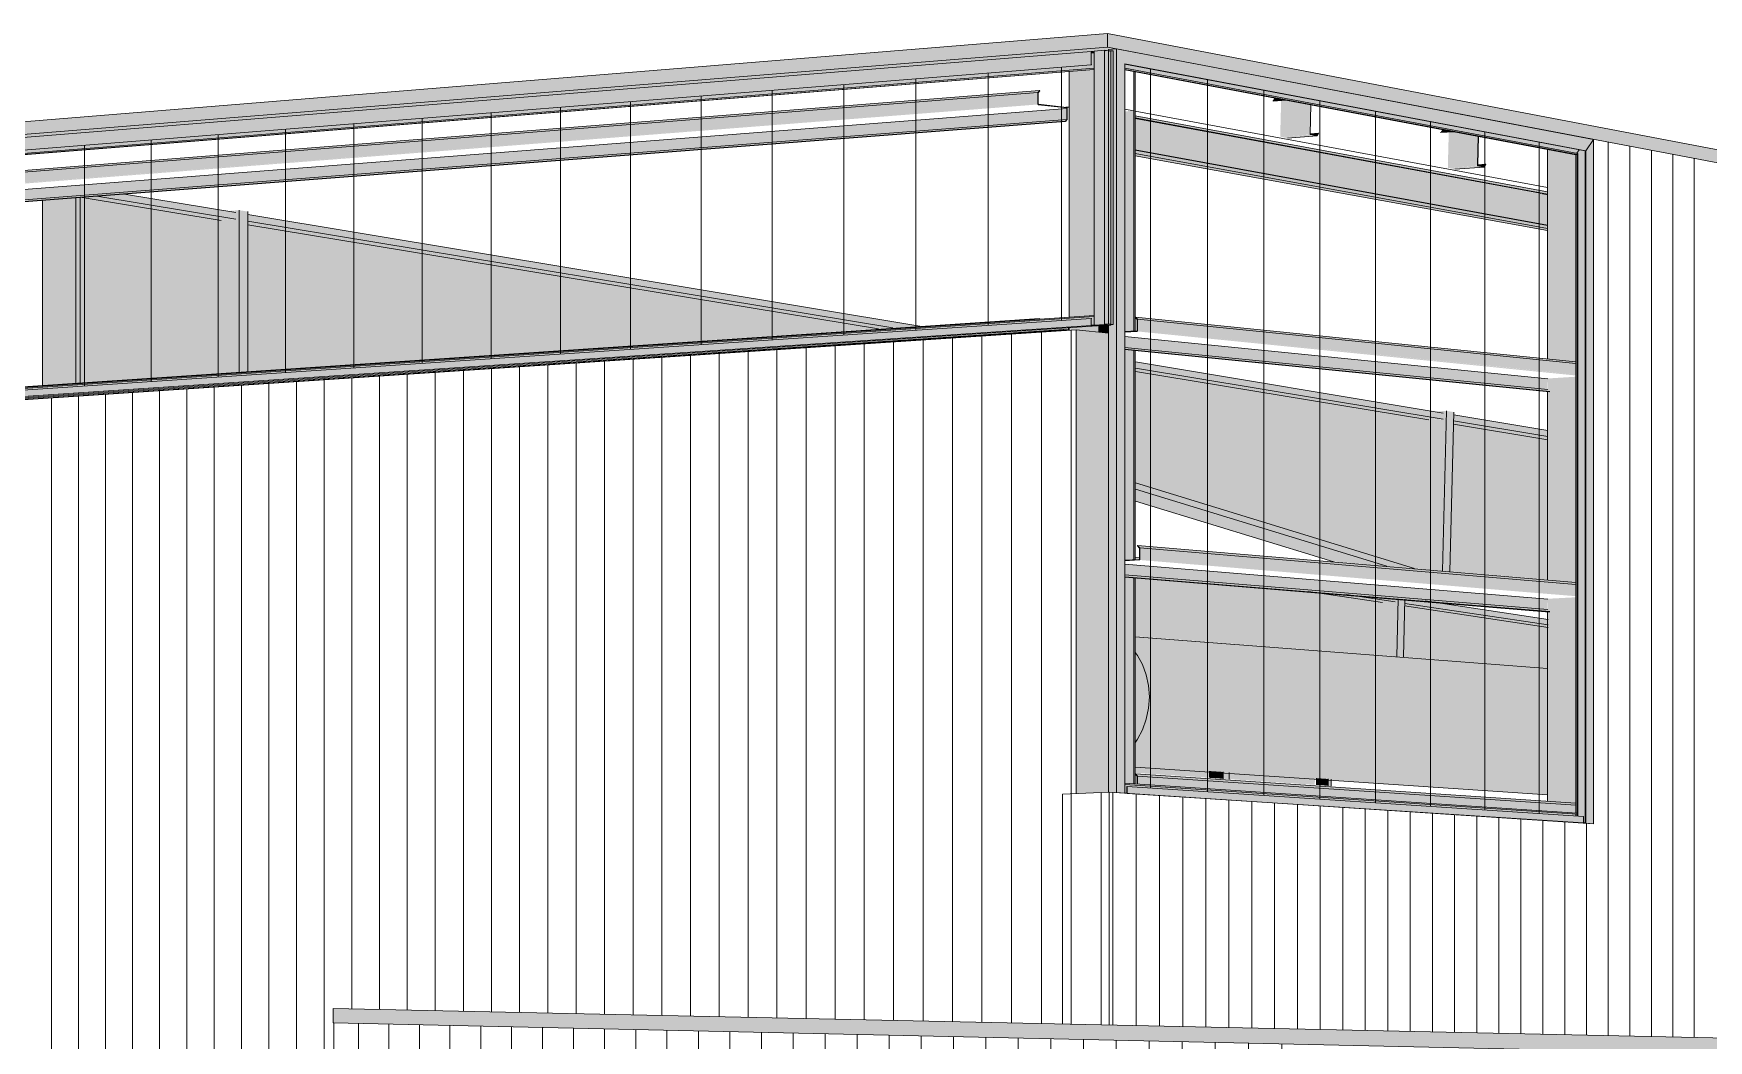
# Model space of a CAD drawing. Header units: inches. Extents: x 31155.6 to 31160.43, y 58.98 to 66.18.
# Drawn here: x 31158.6009 to 31158.7246, y 60.0448 to 60.1192 of the extents above; entities that cross this region are included whole.
import ezdxf

# ---------------------------------------------------------------- set-up
doc = ezdxf.new("R2010")
doc.units = ezdxf.units.IN
doc.header["$MEASUREMENT"] = 0
for name, color, linetype, lineweight in [('A-CLNG', 13, 'Continuous', 13), ('A-GLAZ-CURT', 52, 'Continuous', 9), ('A-GLAZ-CWMG', 51, 'Continuous', 9), ('A-ROOF', 132, 'Continuous', 13), ('A-WALL', 113, 'Continuous', 13), ('A-WALL-PATT', 111, 'Continuous', 13), ('L-SITE-WALL', 31, 'Continuous', 13), ('M-HVAC-DUCT', 70, 'Continuous', 9), ('S-BEAM', 12, 'Continuous', 9), ('S-COLS', 52, 'Continuous', 9)]:
    doc.layers.add(name, color=color, linetype=linetype, lineweight=lineweight)

# ---------------------------------------------------------------- blocks, each defined once
blk = doc.blocks.new('FP_57-Looking South East')
at = {"layer": 'A-WALL-PATT', "lineweight": 9}
for p, q in [((-3883.61242, 60.04518), (-3883.61242, 60.11116)), ((-3883.61083, 60.04515), (-3883.61083, 60.11086)), ((-3883.60923, 60.04512), (-3883.60923, 60.11055)), ((-3883.60765, 60.0451), (-3883.60765, 60.11025)), ((-3883.60607, 60.04505), (-3883.60607, 60.10995)), ((-3883.649, 60.04596), (-3883.649, 60.06313)), ((-3883.64727, 60.04592), (-3883.64727, 60.06302)), ((-3883.64555, 60.04589), (-3883.64555, 60.06291)), ((-3883.64384, 60.04585), (-3883.64384, 60.0628)), ((-3883.64213, 60.04581), (-3883.64213, 60.06269)), ((-3883.64043, 60.04578), (-3883.64043, 60.06257)), ((-3883.63874, 60.04574), (-3883.63874, 60.06246)), ((-3883.63705, 60.04571), (-3883.63705, 60.06235)), ((-3883.63537, 60.04567), (-3883.63537, 60.06224)), ((-3883.63369, 60.04564), (-3883.63369, 60.06214)), ((-3883.63202, 60.0456), (-3883.63202, 60.06203)), ((-3883.63036, 60.04556), (-3883.63036, 60.06192)), ((-3883.6287, 60.04553), (-3883.6287, 60.06181)), ((-3883.62704, 60.04549), (-3883.62704, 60.0617)), ((-3883.6254, 60.04546), (-3883.6254, 60.06159)), ((-3883.62376, 60.04542), (-3883.62376, 60.06149)), ((-3883.62212, 60.04542), (-3883.62212, 60.06138)), ((-3883.62049, 60.04536), (-3883.62049, 60.06127)), ((-3883.61886, 60.04532), (-3883.61886, 60.06117)), ((-3883.61725, 60.04529), (-3883.61725, 60.06106)), ((-3883.61563, 60.04526), (-3883.61563, 60.06096)), ((-3883.61402, 60.04522), (-3883.61402, 60.06085))]:
    blk.add_line(p, q, dxfattribs=at)
blk = doc.blocks.new('FP_58-Looking South East')
at = {"layer": 'A-WALL-PATT', "lineweight": 9}
for p, q in [((-3883.65208, 60.04603), (-3883.65208, 60.06303)), ((-3883.64987, 60.04598), (-3883.64987, 60.06313))]:
    blk.add_line(p, q, dxfattribs=at)
blk = doc.blocks.new('FP_63-Looking South East')
at = {"layer": 'A-WALL-PATT', "lineweight": 9}
for p, q in [((-3883.6582, 60.09763), (-3883.6582, 60.11626)), ((-3883.6528, 60.09799), (-3883.6528, 60.11669)), ((-3883.67417, 60.09656), (-3883.67417, 60.11498)), ((-3883.66888, 60.09691), (-3883.66888, 60.1154)), ((-3883.66356, 60.09727), (-3883.66356, 60.11583)), ((-3883.68979, 60.09552), (-3883.68979, 60.11374)), ((-3883.68462, 60.09586), (-3883.68462, 60.11415)), ((-3883.67941, 60.0962), (-3883.67941, 60.11456)), ((-3883.70507, 60.09448), (-3883.70507, 60.11252)), ((-3883.70001, 60.09482), (-3883.70001, 60.11292)), ((-3883.69492, 60.09517), (-3883.69492, 60.11333)), ((-3883.72003, 60.09348), (-3883.72003, 60.11132)), ((-3883.71508, 60.09381), (-3883.71508, 60.11172)), ((-3883.7101, 60.09415), (-3883.7101, 60.11211)), ((-3883.72495, 60.09315), (-3883.72495, 60.11093))]:
    blk.add_line(p, q, dxfattribs=at)
blk = doc.blocks.new('FP_64-Looking South East')
at = {"layer": 'A-WALL-PATT', "lineweight": 9}
for p, q in [((-3883.64623, 60.06346), (-3883.64623, 60.11658)), ((-3883.64202, 60.06319), (-3883.64202, 60.11578)), ((-3883.63785, 60.06291), (-3883.63785, 60.115)), ((-3883.63371, 60.06264), (-3883.63371, 60.11422)), ((-3883.62961, 60.06237), (-3883.62961, 60.11344)), ((-3883.62555, 60.0621), (-3883.62555, 60.11268)), ((-3883.62152, 60.06184), (-3883.62152, 60.11192)), ((-3883.61752, 60.06157), (-3883.61752, 60.11116))]:
    blk.add_line(p, q, dxfattribs=at)
blk = doc.blocks.new('FP_71-Looking South East')
at = {"layer": 'A-WALL-PATT', "lineweight": 9}
for p, q in [((-3883.70472, 59.97783), (-3883.70472, 60.04608)), ((-3883.70248, 59.9778), (-3883.70248, 60.04603)), ((-3883.70022, 59.97776), (-3883.70022, 60.04598)), ((-3883.69796, 59.97773), (-3883.69796, 60.04593)), ((-3883.69569, 59.97769), (-3883.69569, 60.04588)), ((-3883.69342, 59.97766), (-3883.69342, 60.04583)), ((-3883.69113, 59.97762), (-3883.69113, 60.04577)), ((-3883.68884, 59.97758), (-3883.68884, 60.04572)), ((-3883.68655, 59.97755), (-3883.68655, 60.04567)), ((-3883.68424, 59.97751), (-3883.68424, 60.04562)), ((-3883.68193, 59.97747), (-3883.68193, 60.04557)), ((-3883.67961, 59.97744), (-3883.67961, 60.04552)), ((-3883.67728, 59.9774), (-3883.67728, 60.04547)), ((-3883.67495, 59.97737), (-3883.67495, 60.04542)), ((-3883.6726, 59.97733), (-3883.6726, 60.04536)), ((-3883.67025, 59.97729), (-3883.67025, 60.04531)), ((-3883.66789, 59.97725), (-3883.66789, 60.04526)), ((-3883.66553, 59.97722), (-3883.66553, 60.04521)), ((-3883.66316, 59.97718), (-3883.66316, 60.04515)), ((-3883.66077, 59.97714), (-3883.66077, 60.0451)), ((-3883.65839, 59.9771), (-3883.65839, 60.04505)), ((-3883.65599, 59.97707), (-3883.65599, 60.04499)), ((-3883.65358, 59.97703), (-3883.65358, 60.04494)), ((-3883.65117, 59.97699), (-3883.65117, 60.04489)), ((-3883.64875, 59.97695), (-3883.64875, 60.04483)), ((-3883.64632, 59.97692), (-3883.64632, 60.04478)), ((-3883.64388, 59.97688), (-3883.64388, 60.04472)), ((-3883.64144, 59.97684), (-3883.64144, 60.04467)), ((-3883.63899, 59.9768), (-3883.63899, 60.04462)), ((-3883.63653, 59.97676), (-3883.63653, 60.04456))]:
    blk.add_line(p, q, dxfattribs=at)
blk = doc.blocks.new('FP_73-Looking South East')
at = {"layer": 'A-WALL-PATT', "lineweight": 9}
for p, q in [((-3883.66736, 60.04635), (-3883.66736, 60.09625)), ((-3883.66519, 60.04631), (-3883.66519, 60.09639)), ((-3883.66302, 60.04626), (-3883.66302, 60.09653)), ((-3883.66085, 60.04621), (-3883.66085, 60.09668)), ((-3883.65867, 60.04617), (-3883.65867, 60.09682)), ((-3883.65648, 60.04612), (-3883.65648, 60.09697)), ((-3883.65428, 60.04607), (-3883.65428, 60.09712)), ((-3883.65208, 60.06303), (-3883.65208, 60.09726)), ((-3883.68654, 60.04676), (-3883.68654, 60.09497)), ((-3883.68443, 60.04672), (-3883.68443, 60.09511)), ((-3883.68232, 60.04667), (-3883.68232, 60.09525)), ((-3883.6802, 60.04663), (-3883.6802, 60.09539)), ((-3883.67807, 60.04658), (-3883.67807, 60.09553)), ((-3883.67594, 60.04654), (-3883.67594, 60.09567)), ((-3883.67381, 60.04649), (-3883.67381, 60.09582)), ((-3883.67166, 60.04645), (-3883.67166, 60.09596)), ((-3883.66951, 60.0464), (-3883.66951, 60.0961)), ((-3883.70521, 60.04717), (-3883.70521, 60.09373)), ((-3883.70316, 60.04712), (-3883.70316, 60.09386)), ((-3883.70111, 60.04708), (-3883.70111, 60.094)), ((-3883.69904, 60.04703), (-3883.69904, 60.09414)), ((-3883.69697, 60.04699), (-3883.69697, 60.09428)), ((-3883.6949, 60.04694), (-3883.6949, 60.09441)), ((-3883.69282, 60.0469), (-3883.69282, 60.09455)), ((-3883.69073, 60.04685), (-3883.69073, 60.09469)), ((-3883.68864, 60.04681), (-3883.68864, 60.09483)), ((-3883.72341, 60.02823), (-3883.72341, 60.09252)), ((-3883.72141, 60.02827), (-3883.72141, 60.09265)), ((-3883.71941, 60.02831), (-3883.71941, 60.09278)), ((-3883.7174, 60.02835), (-3883.7174, 60.09292)), ((-3883.71538, 60.02839), (-3883.71538, 60.09305)), ((-3883.71336, 60.02843), (-3883.71336, 60.09319)), ((-3883.71133, 60.02848), (-3883.71133, 60.09332)), ((-3883.7093, 60.02852), (-3883.7093, 60.09346)), ((-3883.70726, 60.02856), (-3883.70726, 60.09359)), ((-3883.72739, 60.02815), (-3883.72739, 60.09225)), ((-3883.7254, 60.02819), (-3883.7254, 60.09239))]:
    blk.add_line(p, q, dxfattribs=at)

msp = doc.modelspace()

# ---------------------------------------------------------------- hatches: boundary and pattern name
at = {"layer": 'A-GLAZ-CWMG'}
for points in [[(31158.12849, 60.07293), (31158.67901, 60.11686), (31158.67901, 60.11786), (31158.12849, 60.07355)], [(31158.12893, 60.07275), (31158.67923, 60.11654), (31158.67923, 60.11776), (31158.67903, 60.11775), (31158.67901, 60.11686), (31158.12893, 60.07293), (31158.12893, 60.07292)], [(31158.67923, 60.09764), (31158.68001, 60.0977), (31158.68001, 60.11794), (31158.67923, 60.11787), (31158.67923, 60.0977)], [(31158.6809, 60.06312), (31158.6809, 60.11804), (31158.68031, 60.118), (31158.68031, 60.11793), (31158.68065, 60.11789), (31158.68065, 60.09769), (31158.68047, 60.09768), (31158.68047, 60.09764), (31158.68031, 60.09764), (31158.68034, 60.06315)], [(31158.68042, 60.09768), (31158.68047, 60.09771), (31158.68047, 60.11788), (31158.68042, 60.11789), (31158.68042, 60.09769)], [(31158.68047, 60.09768), (31158.68065, 60.0977), (31158.68065, 60.11789), (31158.68047, 60.11788), (31158.68047, 60.09769)], [(31158.68151, 60.06308), (31158.68151, 60.11693), (31158.6809, 60.11804), (31158.6809, 60.06312), (31158.68148, 60.06308)], [(31158.71555, 60.11051), (31158.71611, 60.11136), (31158.6809, 60.11804), (31158.68151, 60.11693), (31158.71213, 60.11116)], [(31158.12887, 60.07274), (31158.67923, 60.11653), (31158.67923, 60.11661), (31158.12887, 60.07279)], [(31158.71484, 60.11025), (31158.71507, 60.11059), (31158.68151, 60.11693), (31158.68151, 60.11653), (31158.71348, 60.11051)], [(31158.7149, 60.11024), (31158.71495, 60.11032), (31158.68151, 60.11661), (31158.68151, 60.11653), (31158.71347, 60.11051)], [(31158.71611, 60.06082), (31158.71611, 60.11136), (31158.71555, 60.11051), (31158.71555, 60.06086)], [(31158.71481, 60.11023), (31158.71481, 60.11026), (31158.71213, 60.11074)], [(31158.71551, 60.06086), (31158.7155, 60.11051), (31158.71507, 60.11059), (31158.71484, 60.11025), (31158.71484, 60.06139), (31158.71539, 60.06136), (31158.71539, 60.06087)], [(31158.71495, 60.06139), (31158.71495, 60.11032), (31158.7149, 60.11024), (31158.7149, 60.06139)], [(31158.71551, 60.11051), (31158.71551, 60.11052), (31158.71495, 60.11062)], [(31158.71555, 60.06086), (31158.71555, 60.11051), (31158.71551, 60.11051), (31158.71551, 60.06086)], [(31158.12849, 60.06092), (31158.67901, 60.09762), (31158.67901, 60.09813), (31158.12849, 60.06124)], [(31158.12887, 60.06134), (31158.67923, 60.09827), (31158.67923, 60.09836), (31158.12887, 60.0614)], [(31158.12893, 60.06127), (31158.67903, 60.09811), (31158.67906, 60.09764), (31158.67946, 60.09762), (31158.67943, 60.09765), (31158.67923, 60.09765), (31158.67923, 60.09833), (31158.12893, 60.06138)], [(31158.6794, 60.09761), (31158.67946, 60.09764), (31158.67946, 60.09765), (31158.6794, 60.09762)], [(31158.67946, 60.0976), (31158.67945, 60.09761), (31158.6794, 60.09761)], [(31158.67943, 60.09761), (31158.67948, 60.09764), (31158.67948, 60.09766), (31158.67943, 60.09764)], [(31158.67948, 60.09758), (31158.67948, 60.09761), (31158.67943, 60.09759)], [(31158.67946, 60.09759), (31158.67945, 60.09761), (31158.67946, 60.0976)], [(31158.67947, 60.09758), (31158.67946, 60.0976), (31158.67945, 60.09758)], [(31158.67946, 60.09761), (31158.67948, 60.09764), (31158.67946, 60.09764)], [(31158.67948, 60.09761), (31158.68027, 60.09767), (31158.68001, 60.09769), (31158.67948, 60.09762)], [(31158.67948, 60.09758), (31158.68031, 60.09766), (31158.68027, 60.09767), (31158.67948, 60.09761)], [(31158.68042, 60.09765), (31158.68042, 60.09768), (31158.68031, 60.09766)], [(31158.7149, 60.06152), (31158.7149, 60.0616), (31158.68151, 60.06381), (31158.68151, 60.06372), (31158.71213, 60.0617)], [(31158.71482, 60.0614), (31158.71482, 60.06158), (31158.68151, 60.06378), (31158.68151, 60.06308), (31158.68166, 60.06309), (31158.68168, 60.06357), (31158.71213, 60.06157)], [(31158.68168, 60.06306), (31158.68166, 60.06309), (31158.68151, 60.06308)], [(31158.71539, 60.06087), (31158.71539, 60.06136), (31158.68168, 60.06357), (31158.68168, 60.06306), (31158.71213, 60.06108)]]:
    msp.add_hatch(color=256, dxfattribs=at).paths.add_polyline_path(points, flags=0)
h = msp.add_hatch(color=256, dxfattribs=at)
h.paths.add_polyline_path([(31158.67901, 60.11686), (31158.67903, 60.11688), (31158.67901, 60.11745)], flags=0)
h.paths.add_polyline_path([(31158.67923, 60.11781), (31158.67923, 60.11783), (31158.67906, 60.11783)], flags=0)
h = msp.add_hatch(color=256, dxfattribs=at)
h.paths.add_polyline_path([(31158.68042, 60.09768), (31158.68042, 60.11789), (31158.68001, 60.11791), (31158.68001, 60.09769), (31158.68031, 60.09767)], flags=0)
h.paths.add_polyline_path([(31158.68047, 60.09764), (31158.68047, 60.09768), (31158.68042, 60.09765)], flags=0)
h = msp.add_hatch(color=256, dxfattribs=at)
h.paths.add_polyline_path([(31158.7149, 60.06218), (31158.7149, 60.07764), (31158.71481, 60.07764), (31158.71482, 60.06218), (31158.71489, 60.06218)], flags=0)
h.paths.add_polyline_path([(31158.7149, 60.07848), (31158.7149, 60.09395), (31158.71481, 60.09395), (31158.71481, 60.07849)], flags=0)
h.paths.add_polyline_path([(31158.7149, 60.09479), (31158.7149, 60.11024), (31158.71481, 60.11023), (31158.71481, 60.0948)], flags=0)
h = msp.add_hatch(color=256, dxfattribs=at)
h.paths.add_polyline_path([(31158.67927, 60.0976), (31158.67923, 60.09762), (31158.67903, 60.09764), (31158.67901, 60.09762), (31158.67923, 60.0976)], flags=0)
h.paths.add_polyline_path([(31158.67946, 60.09761), (31158.67947, 60.09764), (31158.67946, 60.09764)], flags=0)
at = {"layer": 'A-ROOF'}
for points in [[(31158.09618, 60.07108), (31158.68023, 60.11817), (31158.68023, 60.11918), (31158.09618, 60.07168)], [(31158.8995, 60.07658), (31158.8995, 60.07736), (31158.68023, 60.11918), (31158.68023, 60.11817), (31158.87865, 60.08053)], [(31158.88818, 60.04023), (31158.88818, 60.04149), (31158.62304, 60.04718), (31158.62304, 60.04612), (31158.887, 60.04025)]]:
    msp.add_hatch(color=256, dxfattribs=at).paths.add_polyline_path(points, flags=0)
h = msp.add_hatch(color=256, dxfattribs=at)
h.paths.add_polyline_path([(31158.09666, 60.07103), (31158.09666, 60.0711), (31158.12815, 60.07362), (31158.12893, 60.07358), (31158.68031, 60.11794), (31158.68034, 60.118), (31158.68086, 60.11805), (31158.68023, 60.11817), (31158.09618, 60.07108)], flags=0)
h.paths.add_polyline_path([(31158.89688, 60.07646), (31158.8995, 60.07658), (31158.89147, 60.0781), (31158.89147, 60.07748), (31158.89562, 60.0767)], flags=0)
h = msp.add_hatch(color=256, dxfattribs=at)
h.paths.add_polyline_path([(31158.67923, 60.11783), (31158.67923, 60.11784), (31158.67921, 60.11783)], flags=0)
h.paths.add_polyline_path([(31158.68031, 60.1179), (31158.68031, 60.11793), (31158.68017, 60.11792)], flags=0)
at = {"layer": 'A-WALL', "transparency": 33554573}
msp.add_hatch(color=256, dxfattribs=at).paths.add_polyline_path([(31158.68071, 60.06313), (31158.68086, 60.06315), (31158.68086, 60.11802), (31158.68042, 60.11798), (31158.68042, 60.11789), (31158.68047, 60.11788), (31158.68047, 60.09764), (31158.68042, 60.09764), (31158.68042, 60.06315)], flags=0)
at = {"layer": 'L-SITE-WALL'}
h = msp.add_hatch(color=256, dxfattribs=at)
h.paths.add_polyline_path([(31158.71481, 60.06233), (31158.71481, 60.07754), (31158.71271, 60.07743), (31158.71274, 60.07663), (31158.71289, 60.07648), (31158.71271, 60.0765), (31158.71271, 60.06247), (31158.71375, 60.0624)], flags=0)
h.paths.add_polyline_path([(31158.71481, 60.07863), (31158.71481, 60.09383), (31158.71271, 60.0937), (31158.71274, 60.09289), (31158.71289, 60.09275), (31158.71271, 60.09277), (31158.71271, 60.07881)], flags=0)
h.paths.add_polyline_path([(31158.71481, 60.09493), (31158.71481, 60.11023), (31158.71271, 60.11063), (31158.71271, 60.09515), (31158.71381, 60.09503)], flags=0)
msp.add_hatch(color=256, dxfattribs=at).paths.add_polyline_path([(31158.67791, 60.06305), (31158.68031, 60.06315), (31158.68031, 60.09705), (31158.67791, 60.09729), (31158.67791, 60.06315)], flags=0)
at = {"layer": 'M-HVAC-DUCT'}
for points in [[(31158.71271, 60.06805), (31158.71271, 60.07226), (31158.68227, 60.07461), (31158.68227, 60.07343), (31158.68243, 60.07324), (31158.68281, 60.07257), (31158.68309, 60.07182), (31158.68326, 60.07102), (31158.68332, 60.07019), (31158.71213, 60.06809)], [(31158.68227, 60.06684), (31158.68243, 60.06705), (31158.68281, 60.06775), (31158.68309, 60.06853), (31158.68326, 60.06935), (31158.68332, 60.07019), (31158.68326, 60.07102), (31158.68309, 60.07182), (31158.68281, 60.07257), (31158.68243, 60.07324), (31158.68227, 60.0734), (31158.68227, 60.06687)], [(31158.71271, 60.06297), (31158.71271, 60.06805), (31158.68332, 60.07019), (31158.68322, 60.06918), (31158.68309, 60.06853), (31158.68281, 60.06775), (31158.68243, 60.06705), (31158.68227, 60.06684), (31158.68227, 60.06502), (31158.71213, 60.06301)], [(31158.71271, 60.06297), (31158.71271, 60.06297), (31158.71213, 60.06301)]]:
    msp.add_hatch(color=256, dxfattribs=at).paths.add_polyline_path(points, flags=0)
at = {"layer": 'S-BEAM'}
for points in [[(31158.12862, 60.07185), (31158.67509, 60.11482), (31158.67521, 60.11497), (31158.12874, 60.07195)], [(31158.12862, 60.07134), (31158.67509, 60.11399), (31158.67509, 60.11482), (31158.12862, 60.07185)], [(31158.12866, 60.07129), (31158.67511, 60.11394), (31158.67509, 60.11399), (31158.12863, 60.07131), (31158.12864, 60.0713)], [(31158.13073, 60.07068), (31158.67722, 60.11284), (31158.67721, 60.11365), (31158.13073, 60.07118)], [(31158.69243, 60.11421), (31158.69331, 60.11428), (31158.69267, 60.1144), (31158.69254, 60.11439)], [(31158.69298, 60.11162), (31158.69518, 60.11178), (31158.69523, 60.11392), (31158.69342, 60.11426), (31158.69305, 60.11423), (31158.69298, 60.11164)], [(31158.71271, 60.10732), (31158.71271, 60.10748), (31158.68227, 60.11311), (31158.68227, 60.11294), (31158.71213, 60.10743)], [(31158.71271, 60.10503), (31158.71271, 60.10725), (31158.68227, 60.11287), (31158.68227, 60.11058), (31158.71213, 60.10513)], [(31158.69302, 60.11155), (31158.69519, 60.11172), (31158.69518, 60.11178), (31158.69298, 60.11162), (31158.693, 60.11156)], [(31158.69351, 60.11145), (31158.69571, 60.11162), (31158.69521, 60.11171), (31158.69302, 60.11155)], [(31158.6957, 60.11166), (31158.6958, 60.11182), (31158.69518, 60.11175), (31158.69521, 60.11175), (31158.69542, 60.11171)], [(31158.69571, 60.11162), (31158.6957, 60.11166), (31158.69521, 60.11175), (31158.69521, 60.11171)], [(31158.70483, 60.11188), (31158.7057, 60.11195), (31158.70506, 60.11207), (31158.70493, 60.11206)], [(31158.70536, 60.10932), (31158.70755, 60.10948), (31158.7076, 60.11159), (31158.70581, 60.11193), (31158.70543, 60.1119), (31158.70536, 60.10935)], [(31158.71271, 60.10478), (31158.71271, 60.10501), (31158.68227, 60.11056), (31158.68227, 60.11032), (31158.71213, 60.10489)], [(31158.71271, 60.10462), (31158.71271, 60.10478), (31158.68227, 60.11032), (31158.68227, 60.11016), (31158.71213, 60.10473)], [(31158.7054, 60.10925), (31158.70756, 60.10942), (31158.70755, 60.10948), (31158.70536, 60.10932), (31158.70538, 60.10926)], [(31158.70588, 60.10916), (31158.70806, 60.10932), (31158.70758, 60.10941), (31158.7054, 60.10925)], [(31158.70805, 60.10936), (31158.70815, 60.10953), (31158.70755, 60.10945), (31158.70758, 60.10945), (31158.70778, 60.10941)], [(31158.70806, 60.10932), (31158.70805, 60.10936), (31158.70758, 60.10945), (31158.70758, 60.10941), (31158.70775, 60.10938)], [(31158.60156, 60.10723), (31158.60403, 60.10742), (31158.60403, 60.10791), (31158.60156, 60.10772)], [(31158.60156, 60.09318), (31158.60403, 60.09334), (31158.60403, 60.10742), (31158.60156, 60.10723), (31158.60156, 60.09333)], [(31158.71271, 60.10729), (31158.71271, 60.10732), (31158.71213, 60.1074)], [(31158.71271, 60.10728), (31158.71271, 60.10729), (31158.71213, 60.10738)], [(31158.71271, 60.10725), (31158.71271, 60.10728), (31158.71213, 60.10735)], [(31158.60403, 60.09334), (31158.60436, 60.09337), (31158.60436, 60.10706), (31158.60403, 60.10704), (31158.60403, 60.09553)], [(31158.61476, 60.09407), (31158.61609, 60.09416), (31158.61609, 60.10613), (31158.61517, 60.10606), (31158.61581, 60.10596), (31158.61581, 60.10547), (31158.61581, 60.10546), (31158.61476, 60.10538), (31158.61476, 60.09553)], [(31158.71271, 60.10501), (31158.71271, 60.10503), (31158.71213, 60.10512)], [(31158.12851, 60.06124), (31158.67509, 60.09787), (31158.67509, 60.09797), (31158.12851, 60.0613)], [(31158.12858, 60.06083), (31158.67735, 60.09736), (31158.67735, 60.09744), (31158.12858, 60.06089)], [(31158.12888, 60.0614), (31158.6752, 60.09811), (31158.67521, 60.09812), (31158.12888, 60.06142)], [(31158.67519, 60.09809), (31158.67522, 60.09811), (31158.6752, 60.09811)], [(31158.71481, 60.0948), (31158.71481, 60.09493), (31158.68229, 60.09824), (31158.68245, 60.09808), (31158.71471, 60.09481)], [(31158.71543, 60.09393), (31158.71543, 60.09473), (31158.68245, 60.09808), (31158.68245, 60.09725), (31158.71213, 60.09427)], [(31158.12809, 60.06076), (31158.67696, 60.0973), (31158.677, 60.09733), (31158.12809, 60.06077)], [(31158.12862, 60.06083), (31158.67509, 60.09721), (31158.67509, 60.09729), (31158.12862, 60.06089)], [(31158.68031, 60.09705), (31158.68031, 60.09708), (31158.68031, 60.09708), (31158.68011, 60.09707)], [(31158.71271, 60.0929), (31158.71271, 60.09368), (31158.68151, 60.0968), (31158.68151, 60.09599), (31158.71213, 60.09295)], [(31158.71484, 60.09392), (31158.71484, 60.09399), (31158.68245, 60.09725), (31158.68242, 60.0972), (31158.6824, 60.09718), (31158.71213, 60.09419)], [(31158.71287, 60.09272), (31158.71289, 60.09275), (31158.68151, 60.09586), (31158.68151, 60.09583), (31158.71213, 60.09279)], [(31158.70497, 60.0795), (31158.70526, 60.09131), (31158.70437, 60.09125), (31158.70502, 60.09115), (31158.70501, 60.0907), (31158.70396, 60.09064), (31158.70368, 60.0796), (31158.70497, 60.0795)], [(31158.70085, 60.07984), (31158.68229, 60.08553), (31158.68229, 60.08465), (31158.69702, 60.08017)], [(31158.71481, 60.07849), (31158.71481, 60.07863), (31158.68245, 60.08136), (31158.68261, 60.0812), (31158.71471, 60.0785)], [(31158.71484, 60.07762), (31158.71484, 60.07769), (31158.68261, 60.08037), (31158.68258, 60.08031), (31158.68256, 60.0803), (31158.71213, 60.07784)], [(31158.71543, 60.07764), (31158.71543, 60.07844), (31158.68261, 60.0812), (31158.68261, 60.08037), (31158.71213, 60.07791)], [(31158.71271, 60.07663), (31158.71271, 60.07741), (31158.68151, 60.07999), (31158.68151, 60.07919), (31158.71213, 60.07668)], [(31158.71289, 60.07648), (31158.71274, 60.07663), (31158.68227, 60.07912), (31158.68227, 60.07907), (31158.6822, 60.07913), (31158.68151, 60.07919), (31158.68151, 60.07905), (31158.71213, 60.07655)], [(31158.70159, 60.07317), (31158.7017, 60.07716), (31158.70148, 60.0772), (31158.70054, 60.07715), (31158.70045, 60.07326)], [(31158.68245, 60.06375), (31158.68245, 60.06434), (31158.68229, 60.0645), (31158.68227, 60.06447), (31158.68242, 60.06432), (31158.68244, 60.06375)], [(31158.71481, 60.06218), (31158.71481, 60.06233), (31158.68229, 60.0645), (31158.68245, 60.06434), (31158.71471, 60.06219)], [(31158.71543, 60.06134), (31158.71543, 60.06214), (31158.68245, 60.06434), (31158.68245, 60.06352), (31158.71539, 60.06135)], [(31158.68876, 60.06414), (31158.68876, 60.06464), (31158.68772, 60.06471), (31158.68772, 60.06421)], [(31158.69652, 60.06362), (31158.69652, 60.06412), (31158.69567, 60.06418), (31158.69567, 60.06368), (31158.6965, 60.06362)]]:
    msp.add_hatch(color=256, dxfattribs=at).paths.add_polyline_path(points, flags=0)
h = msp.add_hatch(color=256, dxfattribs=at)
h.paths.add_polyline_path([(31158.67712, 60.11267), (31158.67725, 60.11282), (31158.67722, 60.11284), (31158.67711, 60.1127)], flags=0)
h.paths.add_polyline_path([(31158.67721, 60.11368), (31158.67721, 60.11372), (31158.67513, 60.11396), (31158.67513, 60.11392), (31158.6771, 60.11369)], flags=0)
h.paths.add_polyline_path([(31158.67511, 60.11399), (31158.67511, 60.1148), (31158.67509, 60.11482), (31158.67509, 60.11399)], flags=0)
h = msp.add_hatch(color=256, dxfattribs=at)
h.paths.add_polyline_path([(31158.13059, 60.07058), (31158.16242, 60.07303), (31158.16242, 60.07312), (31158.13071, 60.07068)], flags=0)
h.paths.add_polyline_path([(31158.16343, 60.07311), (31158.67711, 60.1127), (31158.67722, 60.11284), (31158.16355, 60.07321)], flags=0)
h = msp.add_hatch(color=256, dxfattribs=at)
h.paths.add_polyline_path([(31158.7029, 60.07967), (31158.68229, 60.08599), (31158.68229, 60.08553), (31158.70085, 60.07984), (31158.70279, 60.07968)], flags=0)
h.paths.add_polyline_path([(31158.71274, 60.08942), (31158.71274, 60.08986), (31158.7058, 60.09102), (31158.70581, 60.09057), (31158.71269, 60.08943)], flags=0)
h.paths.add_polyline_path([(31158.70501, 60.0907), (31158.70502, 60.09115), (31158.68229, 60.09492), (31158.68229, 60.09446), (31158.70493, 60.09071)], flags=0)
h.paths.add_polyline_path([(31158.66436, 60.09743), (31158.66636, 60.09756), (31158.61673, 60.1058), (31158.61673, 60.10531), (31158.66398, 60.09749)], flags=0)
h.paths.add_polyline_path([(31158.61581, 60.10547), (31158.61581, 60.10596), (31158.60762, 60.10732), (31158.60569, 60.10714), (31158.61538, 60.10554)], flags=0)
h = msp.add_hatch(color=256, dxfattribs=at)
h.paths.add_polyline_path([(31158.71274, 60.07884), (31158.71274, 60.08918), (31158.70578, 60.09033), (31158.70551, 60.07945), (31158.71216, 60.07889)], flags=0)
h.paths.add_polyline_path([(31158.70368, 60.0796), (31158.70396, 60.09064), (31158.68229, 60.09422), (31158.68229, 60.08599), (31158.7029, 60.07967), (31158.7034, 60.07963)], flags=0)
h.paths.add_polyline_path([(31158.60436, 60.09337), (31158.61476, 60.09407), (31158.61476, 60.10428), (31158.61476, 60.10431), (31158.61476, 60.10538), (31158.6045, 60.10708), (31158.60436, 60.10706), (31158.60436, 60.09553)], flags=0)
h.paths.add_polyline_path([(31158.61673, 60.0942), (31158.66322, 60.09737), (31158.61673, 60.10505), (31158.61673, 60.09454)], flags=0)
h = msp.add_hatch(color=256, dxfattribs=at)
h.paths.add_polyline_path([(31158.71274, 60.08918), (31158.71274, 60.08942), (31158.70579, 60.09057), (31158.70578, 60.09033), (31158.71216, 60.08928)], flags=0)
h.paths.add_polyline_path([(31158.70396, 60.09064), (31158.70493, 60.09071), (31158.68229, 60.09446), (31158.68229, 60.09422), (31158.7034, 60.09073)], flags=0)
h.paths.add_polyline_path([(31158.6633, 60.09736), (31158.66436, 60.09743), (31158.61673, 60.10531), (31158.61673, 60.10505), (31158.66326, 60.09736)], flags=0)
h.paths.add_polyline_path([(31158.61476, 60.10538), (31158.61581, 60.10547), (31158.60558, 60.10716), (31158.6045, 60.10708), (31158.61143, 60.10593)], flags=0)
h = msp.add_hatch(color=256, dxfattribs=at)
h.paths.add_polyline_path([(31158.70551, 60.07945), (31158.7058, 60.09122), (31158.70526, 60.09131), (31158.70497, 60.0795), (31158.70545, 60.07946)], flags=0)
h.paths.add_polyline_path([(31158.61609, 60.09416), (31158.61673, 60.0942), (31158.61673, 60.10603), (31158.61609, 60.10613), (31158.61609, 60.09441)], flags=0)
h = msp.add_hatch(color=256, dxfattribs=at)
h.paths.add_polyline_path([(31158.71277, 60.07231), (31158.71277, 60.07531), (31158.70217, 60.0769), (31158.70208, 60.07313), (31158.71219, 60.07235)], flags=0)
h.paths.add_polyline_path([(31158.70045, 60.07326), (31158.70054, 60.07715), (31158.69466, 60.078), (31158.6823, 60.07901), (31158.6823, 60.07466), (31158.69998, 60.07329)], flags=0)
h.paths.add_polyline_path([(31158.53622, 60.08879), (31158.54688, 60.08951), (31158.54688, 60.10027), (31158.53648, 60.10184), (31158.53622, 60.10179), (31158.53622, 60.08896)], flags=0)
h.paths.add_polyline_path([(31158.54873, 60.08964), (31158.59621, 60.09285), (31158.5491, 60.09994), (31158.54882, 60.09994), (31158.54882, 60.09998), (31158.54873, 60.09999), (31158.54873, 60.08995)], flags=0)
h = msp.add_hatch(color=256, dxfattribs=at)
h.paths.add_polyline_path([(31158.71277, 60.07531), (31158.71277, 60.0755), (31158.70218, 60.07709), (31158.70221, 60.0769), (31158.71219, 60.0754)], flags=0)
h.paths.add_polyline_path([(31158.70054, 60.07715), (31158.70148, 60.0772), (31158.69786, 60.07774), (31158.69508, 60.07797)], flags=0)
h.paths.add_polyline_path([(31158.59621, 60.09285), (31158.59717, 60.09291), (31158.54873, 60.10021), (31158.54873, 60.09999), (31158.5939, 60.0932)], flags=0)
h.paths.add_polyline_path([(31158.54688, 60.10027), (31158.54786, 60.10034), (31158.53746, 60.10191), (31158.53648, 60.10184), (31158.54573, 60.10044)], flags=0)
h = msp.add_hatch(color=256, dxfattribs=at)
h.paths.add_polyline_path([(31158.71277, 60.0755), (31158.71277, 60.07589), (31158.70342, 60.07729), (31158.69786, 60.07774), (31158.71219, 60.07558)], flags=0)
h.paths.add_polyline_path([(31158.68259, 60.08036), (31158.68264, 60.0804), (31158.68262, 60.08043), (31158.68259, 60.08045), (31158.6823, 60.0805), (31158.6823, 60.08038), (31158.68259, 60.08037)], flags=0)
h.paths.add_polyline_path([(31158.59717, 60.09291), (31158.59922, 60.09305), (31158.53952, 60.10207), (31158.53757, 60.10189), (31158.59419, 60.09336)], flags=0)
h = msp.add_hatch(color=256, dxfattribs=at)
h.paths.add_polyline_path([(31158.70208, 60.07313), (31158.70219, 60.07739), (31158.7017, 60.07743), (31158.70159, 60.07317), (31158.70184, 60.07315)], flags=0)
h.paths.add_polyline_path([(31158.54808, 60.08959), (31158.54873, 60.08963), (31158.54873, 60.10088), (31158.54808, 60.10098), (31158.54808, 60.08983)], flags=0)
h = msp.add_hatch(color=256, dxfattribs=at)
h.paths.add_polyline_path([(31158.67725, 60.09724), (31158.67737, 60.09725), (31158.67731, 60.0973), (31158.677, 60.09733), (31158.67696, 60.09727), (31158.6771, 60.09726)], flags=0)
h.paths.add_polyline_path([(31158.67738, 60.09725), (31158.67739, 60.09725), (31158.67739, 60.09744), (31158.67735, 60.09746), (31158.67737, 60.09729)], flags=0)
h = msp.add_hatch(color=256, dxfattribs=at)
h.paths.add_polyline_path([(31158.68151, 60.09713), (31158.6824, 60.09718), (31158.6824, 60.09722), (31158.68151, 60.09714)], flags=0)
h.paths.add_polyline_path([(31158.68242, 60.09725), (31158.68245, 60.09725), (31158.68245, 60.09808), (31158.68229, 60.09824), (31158.68227, 60.09821), (31158.68242, 60.09806), (31158.68242, 60.0977)], flags=0)
h = msp.add_hatch(color=256, dxfattribs=at)
h.paths.add_polyline_path([(31158.677, 60.09733), (31158.67696, 60.0973), (31158.677, 60.09733)], flags=0)
h.paths.add_polyline_path([(31158.12858, 60.06083), (31158.67715, 60.09732), (31158.67734, 60.09732), (31158.67735, 60.09736), (31158.12858, 60.06083)], flags=0)
h = msp.add_hatch(color=256, dxfattribs=at)
h.paths.add_polyline_path([(31158.69674, 60.0636), (31158.69673, 60.06411), (31158.69652, 60.06412), (31158.69652, 60.06362), (31158.69673, 60.0636)], flags=0)
h.paths.add_polyline_path([(31158.47411, 60.08461), (31158.47445, 60.08464), (31158.47445, 60.09706), (31158.47411, 60.09703), (31158.47411, 60.08678)], flags=0)
h = msp.add_hatch(color=256, dxfattribs=at)
h.paths.add_polyline_path([(31158.69553, 60.06369), (31158.69555, 60.06419), (31158.68921, 60.06461), (31158.68921, 60.06411), (31158.69467, 60.06374)], flags=0)
h.paths.add_polyline_path([(31158.68247, 60.06381), (31158.68245, 60.06441), (31158.68232, 60.06454), (31158.68234, 60.06457), (31158.68772, 60.06421), (31158.68772, 60.06471), (31158.68232, 60.06508), (31158.68234, 60.06382), (31158.68245, 60.06382)], flags=0)
h.paths.add_polyline_path([(31158.47445, 60.08464), (31158.48528, 60.08537), (31158.48528, 60.09563), (31158.47481, 60.09708), (31158.47445, 60.09706), (31158.47445, 60.08678)], flags=0)
h.paths.add_polyline_path([(31158.48703, 60.08549), (31158.53362, 60.08864), (31158.53362, 60.08894), (31158.48703, 60.09539), (31158.48703, 60.08578)], flags=0)
h = msp.add_hatch(color=256, dxfattribs=at)
h.paths.add_polyline_path([(31158.68921, 60.06411), (31158.68921, 60.06461), (31158.68876, 60.06464), (31158.68876, 60.06414), (31158.68893, 60.06413)], flags=0)
h.paths.add_polyline_path([(31158.48637, 60.08544), (31158.48703, 60.08549), (31158.48703, 60.09622), (31158.48637, 60.09631), (31158.48637, 60.08567)], flags=0)
h = msp.add_hatch(color=256, dxfattribs=at)
h.paths.add_polyline_path([(31158.71274, 60.09368), (31158.71276, 60.0937), (31158.71213, 60.09374)], flags=0)
h.paths.add_polyline_path([(31158.68217, 60.09674), (31158.68217, 60.09677), (31158.68151, 60.0968)], flags=0)
h = msp.add_hatch(color=256, dxfattribs=at)
h.paths.add_polyline_path([(31158.71289, 60.09275), (31158.71274, 60.09289), (31158.68227, 60.09592), (31158.68227, 60.09579), (31158.71213, 60.09283)], flags=0)
h.paths.add_polyline_path([(31158.68217, 60.0958), (31158.68217, 60.09593), (31158.68151, 60.09599), (31158.68151, 60.09586)], flags=0)
h = msp.add_hatch(color=256, dxfattribs=at)
h.paths.add_polyline_path([(31158.68151, 60.08024), (31158.68256, 60.0803), (31158.68256, 60.08034), (31158.68151, 60.08026)], flags=0)
h.paths.add_polyline_path([(31158.68258, 60.08037), (31158.68261, 60.08037), (31158.68261, 60.0812), (31158.68245, 60.08136), (31158.68243, 60.08133), (31158.68258, 60.08118)], flags=0)
h = msp.add_hatch(color=256, dxfattribs=at)
h.paths.add_polyline_path([(31158.71274, 60.07741), (31158.71276, 60.07744), (31158.71213, 60.07746)], flags=0)
h.paths.add_polyline_path([(31158.6822, 60.07994), (31158.68222, 60.07996), (31158.68151, 60.07999)], flags=0)
h = msp.add_hatch(color=256, dxfattribs=at)
h.paths.add_polyline_path([(31158.71287, 60.07645), (31158.71289, 60.07648), (31158.71213, 60.07651)], flags=0)
h.paths.add_polyline_path([(31158.68217, 60.07896), (31158.68217, 60.07899), (31158.68151, 60.07902)], flags=0)
at = {"layer": 'S-COLS'}
for points in [[(31158.67739, 60.09824), (31158.67923, 60.09837), (31158.67923, 60.11651), (31158.67739, 60.11637), (31158.67739, 60.09829)], [(31158.67958, 60.09712), (31158.67958, 60.09759), (31158.67739, 60.09744), (31158.67739, 60.09725), (31158.67791, 60.09729), (31158.67947, 60.09713)], [(31158.67968, 60.09711), (31158.67968, 60.0976), (31158.67958, 60.09758), (31158.67958, 60.09712)], [(31158.68008, 60.09707), (31158.68031, 60.09709), (31158.68031, 60.09764), (31158.67968, 60.09758), (31158.67968, 60.09711), (31158.67974, 60.0971)]]:
    msp.add_hatch(color=256, dxfattribs=at).paths.add_polyline_path(points, flags=0)
h = msp.add_hatch(color=256, dxfattribs=at)
h.paths.add_polyline_path([(31158.68227, 60.06376), (31158.68227, 60.07996), (31158.68217, 60.07997), (31158.68217, 60.06377)], flags=0)
h.paths.add_polyline_path([(31158.68217, 60.08032), (31158.68227, 60.08034), (31158.68227, 60.09676), (31158.68217, 60.09677), (31158.68217, 60.08034)], flags=0)
h.paths.add_polyline_path([(31158.68217, 60.09721), (31158.68227, 60.09722), (31158.68227, 60.11636), (31158.68217, 60.11638), (31158.68217, 60.09722)], flags=0)
h = msp.add_hatch(color=256, dxfattribs=at)
h.paths.add_polyline_path([(31158.68217, 60.06377), (31158.68217, 60.07896), (31158.68151, 60.07902), (31158.68153, 60.06381), (31158.68157, 60.06381)], flags=0)
h.paths.add_polyline_path([(31158.68151, 60.08028), (31158.68217, 60.08034), (31158.68217, 60.09576), (31158.68151, 60.09583), (31158.68151, 60.0803)], flags=0)
h.paths.add_polyline_path([(31158.68151, 60.09717), (31158.68217, 60.09722), (31158.68217, 60.11347), (31158.68214, 60.11347), (31158.68151, 60.11343), (31158.68151, 60.09719)], flags=0)

# ---------------------------------------------------------------- linework, layer by layer
at = {"layer": 'A-CLNG'}
for p, q in [((31158.67739, 60.11374), (31158.67715, 60.11373)), ((31158.68214, 60.11347), (31158.68151, 60.11359)), ((31158.71271, 60.10781), (31158.68227, 60.11345))]:
    msp.add_line(p, q, dxfattribs=at)
at = {"layer": 'A-GLAZ-CWMG'}
for p, q in [((31158.12849, 60.07355), (31158.67901, 60.11786)), ((31158.67916, 60.11784), (31158.67901, 60.11786)), ((31158.67901, 60.11786), (31158.67901, 60.11686)), ((31158.67903, 60.11688), (31158.67903, 60.11783)), ((31158.67903, 60.11775), (31158.67923, 60.11776)), ((31158.67906, 60.11783), (31158.67923, 60.11781)), ((31158.67923, 60.11783), (31158.67916, 60.11784)), ((31158.67923, 60.11787), (31158.68001, 60.11794)), ((31158.67923, 60.11787), (31158.67923, 60.09765)), ((31158.68001, 60.11794), (31158.68016, 60.11792)), ((31158.68001, 60.11794), (31158.68001, 60.09771)), ((31158.68016, 60.11792), (31158.68047, 60.11788)), ((31158.6809, 60.11804), (31158.68031, 60.118)), ((31158.68031, 60.118), (31158.6809, 60.11804)), ((31158.68031, 60.11793), (31158.68031, 60.118)), ((31158.68047, 60.09771), (31158.68047, 60.11788)), ((31158.6809, 60.11804), (31158.6809, 60.06313)), ((31158.71611, 60.11136), (31158.6809, 60.11804)), ((31158.12849, 60.07293), (31158.67901, 60.11686)), ((31158.12887, 60.07279), (31158.67923, 60.11661)), ((31158.12887, 60.07274), (31158.67923, 60.11653)), ((31158.12894, 60.07273), (31158.67923, 60.11651)), ((31158.67901, 60.11686), (31158.67904, 60.11686)), ((31158.67904, 60.11688), (31158.67903, 60.11688)), ((31158.67904, 60.11686), (31158.67904, 60.11688)), ((31158.68151, 60.11693), (31158.68151, 60.06309)), ((31158.71555, 60.11051), (31158.68151, 60.11693)), ((31158.71551, 60.11051), (31158.68151, 60.11692)), ((31158.71495, 60.11032), (31158.68151, 60.11661)), ((31158.7149, 60.11024), (31158.68151, 60.11653)), ((31158.71481, 60.11023), (31158.68151, 60.1165)), ((31158.71611, 60.11136), (31158.71555, 60.11051)), ((31158.71555, 60.11051), (31158.71611, 60.11136)), ((31158.71611, 60.06082), (31158.71611, 60.11136)), ((31158.7149, 60.11024), (31158.71481, 60.11023)), ((31158.71481, 60.11023), (31158.7149, 60.11024)), ((31158.71481, 60.06161), (31158.71481, 60.11023)), ((31158.71507, 60.11059), (31158.71489, 60.11033)), ((31158.71489, 60.11033), (31158.71507, 60.11059)), ((31158.71495, 60.11032), (31158.7149, 60.11024)), ((31158.7149, 60.11024), (31158.71495, 60.11032)), ((31158.7149, 60.06142), (31158.7149, 60.11024)), ((31158.71495, 60.06141), (31158.71495, 60.11032)), ((31158.71555, 60.11051), (31158.71551, 60.11051)), ((31158.71551, 60.06087), (31158.71551, 60.11051)), ((31158.71551, 60.11051), (31158.71555, 60.11051)), ((31158.71555, 60.06087), (31158.71555, 60.11051)), ((31158.67901, 60.09813), (31158.12849, 60.06124)), ((31158.67901, 60.09762), (31158.12849, 60.06092)), ((31158.67923, 60.09836), (31158.12887, 60.0614)), ((31158.67923, 60.09827), (31158.12887, 60.06134)), ((31158.12894, 60.0609), (31158.67947, 60.09758)), ((31158.67904, 60.09813), (31158.67901, 60.09813)), ((31158.67901, 60.09813), (31158.67901, 60.09764)), ((31158.67901, 60.09762), (31158.6794, 60.09759)), ((31158.67903, 60.09764), (31158.67903, 60.09811)), ((31158.67903, 60.09811), (31158.67904, 60.09811)), ((31158.67904, 60.09811), (31158.67904, 60.09813)), ((31158.6794, 60.09761), (31158.67906, 60.09764)), ((31158.68001, 60.09769), (31158.67923, 60.09764)), ((31158.67923, 60.09764), (31158.67926, 60.09764)), ((31158.67927, 60.09764), (31158.67926, 60.09764)), ((31158.6794, 60.09765), (31158.6794, 60.09761)), ((31158.67946, 60.09759), (31158.6794, 60.09759)), ((31158.67948, 60.09758), (31158.67943, 60.09759)), ((31158.67946, 60.09765), (31158.67946, 60.09761)), ((31158.67948, 60.09759), (31158.67946, 60.09759)), ((31158.67948, 60.09766), (31158.67948, 60.09761)), ((31158.68044, 60.09764), (31158.67948, 60.09758)), ((31158.68001, 60.0977), (31158.68001, 60.09769)), ((31158.68047, 60.09764), (31158.68001, 60.09769)), ((31158.68031, 60.06315), (31158.68031, 60.09764)), ((31158.68047, 60.09764), (31158.68047, 60.09768)), ((31158.68148, 60.06308), (31158.6809, 60.06312)), ((31158.68151, 60.06381), (31158.7149, 60.0616)), ((31158.68151, 60.06372), (31158.7149, 60.06152)), ((31158.68166, 60.06309), (31158.68151, 60.06308)), ((31158.68168, 60.06357), (31158.68165, 60.06357)), ((31158.68165, 60.06357), (31158.68165, 60.06355)), ((31158.68165, 60.06357), (31158.68168, 60.06357)), ((31158.68165, 60.06355), (31158.68166, 60.06355)), ((31158.68166, 60.06355), (31158.68166, 60.06309)), ((31158.68168, 60.06308), (31158.68168, 60.06357)), ((31158.68168, 60.06357), (31158.71539, 60.06136)), ((31158.68168, 60.06306), (31158.71539, 60.06087)), ((31158.7149, 60.0616), (31158.7149, 60.06152)), ((31158.71482, 60.06152), (31158.71482, 60.0614)), ((31158.7149, 60.06152), (31158.71489, 60.06152)), ((31158.71539, 60.06136), (31158.71539, 60.06088)), ((31158.71611, 60.06082), (31158.71555, 60.06086))]:
    msp.add_line(p, q, dxfattribs=at)
at = {"layer": 'A-ROOF'}
for p, q in [((31158.09618, 60.07168), (31158.68023, 60.11918)), ((31158.68023, 60.11918), (31158.8995, 60.07736)), ((31158.68023, 60.11817), (31158.68023, 60.11918)), ((31158.68023, 60.11817), (31158.09618, 60.07108)), ((31158.8995, 60.07658), (31158.68023, 60.11817)), ((31158.62304, 60.04718), (31158.88818, 60.04149)), ((31158.62304, 60.04718), (31158.62304, 60.04612)), ((31158.88818, 60.04023), (31158.62304, 60.04612)), ((31158.62304, 60.04612), (31158.62308, 60.04612))]:
    msp.add_line(p, q, dxfattribs=at)
at = {"layer": 'A-WALL'}
for p, q in [((31158.67903, 60.11776), (31158.67923, 60.11777)), ((31158.67923, 60.11784), (31158.67906, 60.11783)), ((31158.68031, 60.11793), (31158.68006, 60.11791)), ((31158.68031, 60.09773), (31158.68031, 60.11793)), ((31158.68031, 60.11793), (31158.68065, 60.11789)), ((31158.6804, 60.11787), (31158.68065, 60.11789)), ((31158.68065, 60.11789), (31158.68065, 60.09769)), ((31158.67906, 60.09764), (31158.67923, 60.09765)), ((31158.68027, 60.09767), (31158.67941, 60.09761)), ((31158.68006, 60.09771), (31158.68031, 60.09773)), ((31158.68065, 60.09769), (31158.68031, 60.09773)), ((31158.68065, 60.09769), (31158.6804, 60.09767)), ((31158.68151, 60.06309), (31158.68166, 60.06308)), ((31158.71539, 60.06088), (31158.71549, 60.06087))]:
    msp.add_line(p, q, dxfattribs=at)
at = {"layer": 'L-SITE-WALL'}
for p, q in [((31158.71611, 60.11136), (31158.71611, 60.06082)), ((31158.71271, 60.09515), (31158.71271, 60.11063)), ((31158.67791, 60.09729), (31158.12809, 60.06073)), ((31158.67791, 60.06305), (31158.67791, 60.09729)), ((31158.67791, 60.09729), (31158.68031, 60.09705)), ((31158.71271, 60.07881), (31158.71271, 60.09274)), ((31158.71271, 60.06247), (31158.71271, 60.07647)), ((31158.67689, 60.063), (31158.68034, 60.06315)), ((31158.67689, 60.04604), (31158.67689, 60.063)), ((31158.68148, 60.06308), (31158.68034, 60.06315)), ((31158.68034, 60.06315), (31158.68034, 60.04597)), ((31158.71611, 60.06082), (31158.68148, 60.06308)), ((31158.62308, 60.04612), (31158.62308, 59.97786))]:
    msp.add_line(p, q, dxfattribs=at)
at = {"layer": 'M-HVAC-DUCT'}
for p, q in [((31158.68227, 60.07462), (31158.71271, 60.07227)), ((31158.71271, 60.06295), (31158.68227, 60.065))]:
    msp.add_line(p, q, dxfattribs=at)
for points in [[(31158.68332, 60.07019, 0), (31158.68326, 60.07102, 0), (31158.68309, 60.07182, 0), (31158.68281, 60.07257, 0), (31158.68243, 60.07324, 0), (31158.68228, 60.07344, 0)], [(31158.68228, 60.06683, 0), (31158.68243, 60.06705, 0), (31158.68281, 60.06775, 0), (31158.68309, 60.06853, 0), (31158.68326, 60.06935, 0), (31158.68332, 60.07019, 0)]]:
    msp.add_polyline3d(points, dxfattribs=at)
at = {"layer": 'S-BEAM'}
for p, q in [((31158.12862, 60.07185), (31158.67509, 60.11482)), ((31158.12874, 60.07195), (31158.67521, 60.11497)), ((31158.67521, 60.11497), (31158.67509, 60.11482)), ((31158.67509, 60.11482), (31158.67509, 60.11399)), ((31158.67511, 60.1148), (31158.67523, 60.11494)), ((31158.67511, 60.11399), (31158.67511, 60.1148)), ((31158.67523, 60.11494), (31158.67521, 60.11497)), ((31158.13071, 60.07118), (31158.67722, 60.11365)), ((31158.67721, 60.11372), (31158.67513, 60.11396)), ((31158.67513, 60.11392), (31158.67721, 60.11368)), ((31158.67722, 60.11365), (31158.67722, 60.11284)), ((31158.67725, 60.11282), (31158.67725, 60.11365)), ((31158.69331, 60.11428), (31158.69243, 60.11421)), ((31158.69342, 60.11426), (31158.69245, 60.11419)), ((31158.69254, 60.11439), (31158.69267, 60.1144)), ((31158.69523, 60.11392), (31158.69518, 60.11178)), ((31158.6952, 60.11178), (31158.69525, 60.11391)), ((31158.13059, 60.07058), (31158.6771, 60.1127)), ((31158.13061, 60.07056), (31158.6771, 60.11267)), ((31158.13071, 60.07068), (31158.67722, 60.11284)), ((31158.67722, 60.11284), (31158.67711, 60.1127)), ((31158.67711, 60.1127), (31158.67712, 60.11267)), ((31158.67712, 60.11267), (31158.67725, 60.11282)), ((31158.68227, 60.11311), (31158.71271, 60.10748)), ((31158.71271, 60.10732), (31158.68227, 60.11294)), ((31158.71271, 60.10729), (31158.68227, 60.11291)), ((31158.71271, 60.10728), (31158.68227, 60.1129)), ((31158.69571, 60.11162), (31158.69351, 60.11145)), ((31158.69521, 60.11175), (31158.69518, 60.11175)), ((31158.6958, 60.11182), (31158.6952, 60.11178)), ((31158.6957, 60.11166), (31158.69521, 60.11175)), ((31158.69521, 60.11171), (31158.69571, 60.11162)), ((31158.6958, 60.11182), (31158.6957, 60.11166)), ((31158.69571, 60.11162), (31158.69581, 60.1118)), ((31158.69581, 60.1118), (31158.6958, 60.11182)), ((31158.7057, 60.11195), (31158.70483, 60.11188)), ((31158.7058, 60.11193), (31158.70484, 60.11186)), ((31158.70493, 60.11206), (31158.70506, 60.11207)), ((31158.7076, 60.11159), (31158.70755, 60.10948)), ((31158.70757, 60.10948), (31158.70762, 60.11159)), ((31158.71271, 60.10503), (31158.68227, 60.11058)), ((31158.71271, 60.10501), (31158.68227, 60.11056)), ((31158.71271, 60.10478), (31158.68227, 60.11032)), ((31158.71271, 60.10462), (31158.68227, 60.11015)), ((31158.70806, 60.10932), (31158.70588, 60.10916)), ((31158.70758, 60.10945), (31158.70755, 60.10945)), ((31158.70815, 60.10953), (31158.70757, 60.10948)), ((31158.70805, 60.10936), (31158.70758, 60.10945)), ((31158.70758, 60.10941), (31158.70806, 60.10932)), ((31158.70815, 60.10953), (31158.70805, 60.10936)), ((31158.70806, 60.10932), (31158.70817, 60.1095)), ((31158.70817, 60.1095), (31158.70815, 60.10953)), ((31158.61584, 60.10595), (31158.60762, 60.10732)), ((31158.60156, 60.10685), (31158.60156, 60.09318)), ((31158.60403, 60.10704), (31158.60403, 60.09334)), ((31158.60436, 60.09337), (31158.60436, 60.10706)), ((31158.61476, 60.10538), (31158.6045, 60.10708)), ((31158.60558, 60.10716), (31158.61584, 60.10546)), ((31158.61609, 60.10613), (31158.61609, 60.09416)), ((31158.61673, 60.0942), (31158.61673, 60.10603)), ((31158.66636, 60.09756), (31158.61673, 60.1058)), ((31158.61673, 60.10531), (31158.66436, 60.09743)), ((31158.6633, 60.09736), (31158.61673, 60.10505)), ((31158.12874, 60.06141), (31158.67521, 60.09812)), ((31158.67521, 60.09812), (31158.67519, 60.09809)), ((31158.67523, 60.09809), (31158.67521, 60.09812)), ((31158.67735, 60.09743), (31158.67735, 60.09736)), ((31158.67739, 60.09725), (31158.67739, 60.09742)), ((31158.68229, 60.09824), (31158.68227, 60.09821)), ((31158.68227, 60.09821), (31158.68242, 60.09806)), ((31158.68245, 60.09808), (31158.68229, 60.09824)), ((31158.68229, 60.09824), (31158.71481, 60.09493)), ((31158.68242, 60.09806), (31158.68242, 60.09725)), ((31158.68245, 60.09725), (31158.68245, 60.09808)), ((31158.68245, 60.09808), (31158.71481, 60.0948)), ((31158.12814, 60.0608), (31158.67699, 60.09733)), ((31158.1282, 60.06077), (31158.67696, 60.09727)), ((31158.67696, 60.09727), (31158.67722, 60.09724)), ((31158.67731, 60.0973), (31158.677, 60.09733)), ((31158.67731, 60.0973), (31158.67731, 60.0973)), ((31158.68031, 60.09708), (31158.68008, 60.09707)), ((31158.6824, 60.09722), (31158.68151, 60.09716)), ((31158.68151, 60.09713), (31158.6824, 60.09718)), ((31158.68151, 60.0968), (31158.71274, 60.09368)), ((31158.68151, 60.09599), (31158.71274, 60.09289)), ((31158.68151, 60.09586), (31158.71289, 60.09275)), ((31158.68151, 60.09583), (31158.71287, 60.09272)), ((31158.70502, 60.09115), (31158.68229, 60.09492)), ((31158.68229, 60.09446), (31158.70501, 60.0907)), ((31158.70396, 60.09064), (31158.68229, 60.09422)), ((31158.70526, 60.09131), (31158.70497, 60.0795)), ((31158.70551, 60.07945), (31158.7058, 60.09122)), ((31158.71274, 60.08918), (31158.70578, 60.09033)), ((31158.70579, 60.09057), (31158.71274, 60.08942)), ((31158.71274, 60.08986), (31158.7058, 60.09102)), ((31158.7029, 60.07967), (31158.68229, 60.08599)), ((31158.68229, 60.08553), (31158.70085, 60.07984)), ((31158.69695, 60.08017), (31158.68229, 60.08465)), ((31158.68245, 60.08136), (31158.68243, 60.08133)), ((31158.68243, 60.08133), (31158.68258, 60.08118)), ((31158.68261, 60.0812), (31158.68245, 60.08136)), ((31158.68245, 60.08136), (31158.71481, 60.07863)), ((31158.68256, 60.08034), (31158.68151, 60.08028)), ((31158.68151, 60.08024), (31158.68256, 60.0803)), ((31158.68262, 60.08045), (31158.6823, 60.0805)), ((31158.68258, 60.08118), (31158.68258, 60.08037)), ((31158.68261, 60.08037), (31158.68261, 60.0812)), ((31158.68261, 60.0812), (31158.71481, 60.07849)), ((31158.68151, 60.07999), (31158.71274, 60.07741)), ((31158.68151, 60.07919), (31158.71274, 60.07663)), ((31158.68151, 60.07905), (31158.71289, 60.07648)), ((31158.68151, 60.07902), (31158.71287, 60.07645)), ((31158.70054, 60.07715), (31158.69508, 60.07797)), ((31158.69786, 60.07774), (31158.70148, 60.0772)), ((31158.7017, 60.07743), (31158.70159, 60.07317)), ((31158.70208, 60.07313), (31158.70219, 60.07739)), ((31158.71277, 60.07531), (31158.70217, 60.0769)), ((31158.70218, 60.07709), (31158.71277, 60.0755)), ((31158.71277, 60.07589), (31158.70368, 60.07727)), ((31158.68229, 60.0645), (31158.68227, 60.06447)), ((31158.68227, 60.06447), (31158.68242, 60.06432)), ((31158.68245, 60.06434), (31158.68229, 60.0645)), ((31158.68229, 60.0645), (31158.71481, 60.06233)), ((31158.68242, 60.06432), (31158.68242, 60.06375)), ((31158.68245, 60.06375), (31158.68245, 60.06434)), ((31158.68245, 60.06434), (31158.71481, 60.06218)), ((31158.68876, 60.06464), (31158.68876, 60.06414)), ((31158.68921, 60.06411), (31158.68921, 60.06461)), ((31158.69567, 60.06368), (31158.69567, 60.06418)), ((31158.69652, 60.06412), (31158.69652, 60.06362)), ((31158.69674, 60.0636), (31158.69674, 60.06411))]:
    msp.add_line(p, q, dxfattribs=at)
for points in [[(31158.67509, 60.11399, 0), (31158.6751, 60.11396, 0), (31158.67511, 60.11394, 0), (31158.67513, 60.11392, 0)], [(31158.67513, 60.11396, 0), (31158.67512, 60.11397, 0), (31158.67512, 60.11398, 0), (31158.67511, 60.11399, 0)], [(31158.67725, 60.11365, 0), (31158.67724, 60.11368, 0), (31158.67723, 60.11371, 0), (31158.67721, 60.11372, 0)], [(31158.67721, 60.11368, 0), (31158.67722, 60.11368, 0), (31158.67722, 60.11367, 0), (31158.67722, 60.11365, 0)], [(31158.69518, 60.11178, 0), (31158.69518, 60.11175, 0), (31158.69519, 60.11172, 0), (31158.69521, 60.11171, 0)], [(31158.69521, 60.11175, 0), (31158.69521, 60.11175, 0), (31158.6952, 60.11177, 0), (31158.6952, 60.11178, 0)], [(31158.70755, 60.10948, 0), (31158.70755, 60.10945, 0), (31158.70756, 60.10942, 0), (31158.70758, 60.10941, 0)], [(31158.70758, 60.10945, 0), (31158.70757, 60.10945, 0), (31158.70757, 60.10946, 0), (31158.70757, 60.10948, 0)], [(31158.677, 60.09733, 0), (31158.67699, 60.09733, 0), (31158.67698, 60.09733, 0), (31158.67697, 60.09732, 0), (31158.67696, 60.0973, 0), (31158.67696, 60.09729, 0), (31158.67696, 60.09727, 0)], [(31158.67735, 60.09736, 0), (31158.67735, 60.09735, 0), (31158.67734, 60.09733, 0), (31158.67734, 60.09732, 0), (31158.67733, 60.09731, 0), (31158.67732, 60.0973, 0)], [(31158.6824, 60.09718, 0), (31158.68242, 60.0972, 0), (31158.68244, 60.09722, 0), (31158.68245, 60.09725, 0)], [(31158.68242, 60.09725, 0), (31158.68241, 60.09724, 0), (31158.68241, 60.09723, 0), (31158.6824, 60.09722, 0)], [(31158.68256, 60.0803, 0), (31158.68258, 60.08031, 0), (31158.6826, 60.08034, 0), (31158.68261, 60.08037, 0)], [(31158.68258, 60.08037, 0), (31158.68258, 60.08035, 0), (31158.68257, 60.08034, 0), (31158.68256, 60.08034, 0)]]:
    msp.add_polyline3d(points, dxfattribs=at)
at = {"layer": 'S-COLS'}
for p, q in [((31158.67739, 60.11637), (31158.67739, 60.09824)), ((31158.68217, 60.09721), (31158.68217, 60.11638)), ((31158.68227, 60.11636), (31158.68227, 60.09722)), ((31158.67958, 60.09759), (31158.67958, 60.09712)), ((31158.67968, 60.0976), (31158.67968, 60.09711)), ((31158.68217, 60.08032), (31158.68217, 60.09576)), ((31158.68227, 60.09575), (31158.68227, 60.08032)), ((31158.68217, 60.06377), (31158.68217, 60.07896)), ((31158.68227, 60.07896), (31158.68227, 60.06376))]:
    msp.add_line(p, q, dxfattribs=at)

# ---------------------------------------------------------------- block references
at = {"layer": 'A-GLAZ-CURT'}
for name in ['FP_63-Looking South East', 'FP_64-Looking South East']:
    msp.add_blockref(name, (35042.32962, 0), dxfattribs=at)
at = {"layer": 'L-SITE-WALL', "lineweight": 9}
for name in ['FP_57-Looking South East', 'FP_73-Looking South East', 'FP_58-Looking South East', 'FP_71-Looking South East']:
    msp.add_blockref(name, (35042.32962, 0), dxfattribs=at)

doc.saveas('drawing.dxf')
